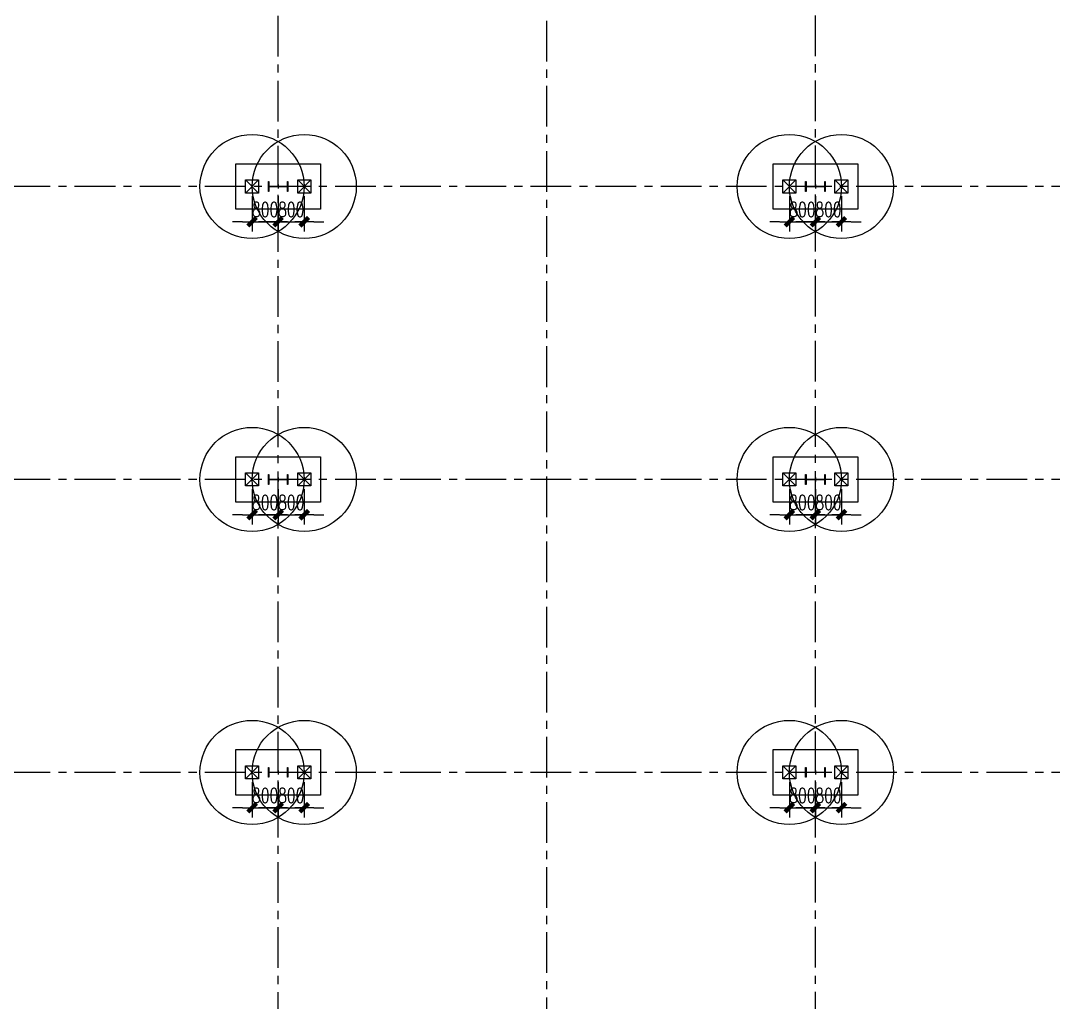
# Model space of a CAD drawing. Extents: x -1201378 to 2367219, y -619313 to 244905.
# Drawn here: x -740267 to -708551, y 184589 to 214747 of the extents above; entities that cross this region are included whole.
import ezdxf

# ---------------------------------------------------------------- set-up
doc = ezdxf.new("R2010")
doc.units = 0
doc.header["$LTSCALE"] = 1000
doc.linetypes.add('CENTER', pattern=[2, 1.25, -0.25, 0.25, -0.25])
doc.layers.get('0').update_dxf_attribs({"linetype": 'CONTINUOUS'})
doc.layers.get('Defpoints').update_dxf_attribs({"linetype": 'CONTINUOUS'})
for name, color, linetype, lineweight in [('S-axis', 111, 'CONTINUOUS', 0), ('S-col', 2, 'CONTINUOUS', 0), ('S-dote', 5, 'CENTER', 0), ('S-zhuang', 1, 'CONTINUOUS', 0)]:
    doc.layers.add(name, color=color, linetype=linetype, lineweight=lineweight)
for name, color, linetype in [('S-DIMZ', 115, 'CONTINUOUS'), ('S-DOTE1', 140, 'CENTER'), ('S-HATCH1-W', 252, 'CONTINUOUS')]:
    doc.layers.add(name, color=color, linetype=linetype)
doc.styles.add('SS1', font='tj-romans1.shx', dxfattribs={"width": 0.7, "bigfont": 'tj-hztxt1.shx'})
doc.dimstyles.new('S-150-ARCHI', dxfattribs={"dimscale": 150, "dimtxt": 3, "dimasz": 2, "dimexe": 2, "dimexo": 2, "dimgap": 1, "dimtad": 1, "dimdec": 0, "dimzin": 0, "dimdsep": 46, "dimtxsty": 'SS1', "dimblk1": 'TT', "dimblk2": 'TT', "dimsah": 1, "dimcen": 1, "dimclrd": 256, "dimclre": 256, "dimclrt": 256, "dimadec": 0, "dimazin": 0, "dimtfac": 1, "dimtdec": 0, "dimtix": 1, "dimtmove": 2, "dimatfit": 0, "dimldrblk": 'TT', "dimfxl": 2, "dimtolj": 1, "dimtzin": 0, "dimarcsym": 0})

# ---------------------------------------------------------------- blocks, each defined once
blk = doc.blocks.new('_FZH')
at = {"layer": 'S-col'}
blk.add_lwpolyline([(-0.375, -0.188), (-0.375, 0.187), (-0.36, 0.187), (-0.36, 0.005), (0.36, 0.005), (0.36, 0.187), (0.375, 0.187), (0.375, -0.188), (0.36, -0.188), (0.36, -0.005), (-0.36, -0.005), (-0.36, -0.188)], close=True, dxfattribs=at)
blk = doc.blocks.new('w4234324')
at = {"layer": 'S-col', "xscale": 800.0000000000005, "yscale": 800.0000000000005, "zscale": 800.0000000000005}
for p in [(-177454, 813820), (-160954, 813820), (-177454, 804820), (-160954, 804820), (-177454, 795820), (-160954, 795820)]:
    blk.add_blockref('_FZH', p, dxfattribs=at)
blk = doc.blocks.new('S-ZHUANG-400')
at = {"layer": 'S-zhuang'}
for p, q in [((200, -200), (-200, 200)), ((-200, -200), (200, 200))]:
    blk.add_line(p, q, dxfattribs=at)
blk.add_lwpolyline([(-200, 200), (200, 200), (200, -200), (-200, -200)], close=True, dxfattribs=at)
blk = doc.blocks.new('CT2')
at = {"layer": 'Defpoints'}
for centre in [(-193625, -186366), (-193625, -187966)]:
    blk.add_circle(centre, 1600, dxfattribs=at)
at = {"layer": 'S-DOTE1', "ltscale": 0.25}
for p, q in [((-193625, -187226), (-193625, -187106)), ((-193565, -187166), (-193685, -187166))]:
    blk.add_line(p, q, dxfattribs=at)
at = {"layer": 'S-HATCH1-W'}
blk.add_lwpolyline([(-194325, -185866), (-192925, -185866), (-192925, -188466), (-194325, -188466)], close=True, dxfattribs=at)
at = {"layer": 'S-zhuang'}
for p in [(-193625, -186366), (-193625, -187966)]:
    blk.add_blockref('S-ZHUANG-400', p, dxfattribs=at)
blk = doc.blocks.new('TT')
blk.add_line((-0.97, 0), (0.97, 0))
at = {"const_width": 0.45}
blk.add_lwpolyline([(-0.44, -0.44), (0.44, 0.44)], dxfattribs=at)
blk = doc.blocks.new('*D1025')
at = {"layer": 'Defpoints', "color": 0, "transparency": 16777216}
for p in [(-716658, 191652), (-715859, 191652), (-715859, 190569)]:
    blk.add_point(p, dxfattribs=at)
at = {"layer": 'S-DIMZ', "lineweight": -2, "transparency": 16777216}
for p, q in [((-716658, 191352), (-716658, 190269)), ((-715859, 191352), (-715859, 190269)), ((-716958, 190569), (-717258, 190569)), ((-716658, 190569), (-715859, 190569)), ((-715559, 190569), (-715259, 190569))]:
    blk.add_line(p, q, dxfattribs=at)
at = {"layer": 'S-DIMZ', "lineweight": -2, "transparency": 16777216, "xscale": 300, "yscale": 300, "zscale": 300}
blk.add_blockref('TT', (-716658, 190569), dxfattribs=at)
at = {"layer": 'S-DIMZ', "lineweight": -2, "transparency": 16777216, "xscale": 300, "yscale": 300, "zscale": 300, "rotation": 180}
blk.add_blockref('TT', (-715859, 190569), dxfattribs=at)
at = {"layer": 'S-DIMZ', "transparency": 16777216, "insert": (-716258, 190944), "char_height": 450, "attachment_point": 5, "style": 'SS1'}
blk.add_mtext('\\A1;800', dxfattribs=at)
blk = doc.blocks.new('*D1026')
at = {"layer": 'Defpoints', "color": 0, "transparency": 16777216}
for p in [(-715859, 191652), (-715058, 191652), (-715058, 190569)]:
    blk.add_point(p, dxfattribs=at)
at = {"layer": 'S-DIMZ', "lineweight": -2, "transparency": 16777216}
for p, q in [((-715859, 191352), (-715859, 190269)), ((-715058, 191352), (-715058, 190269)), ((-716159, 190569), (-716459, 190569)), ((-715859, 190569), (-715058, 190569)), ((-714758, 190569), (-714458, 190569))]:
    blk.add_line(p, q, dxfattribs=at)
at = {"layer": 'S-DIMZ', "lineweight": -2, "transparency": 16777216, "xscale": 300, "yscale": 300, "zscale": 300}
blk.add_blockref('TT', (-715859, 190569), dxfattribs=at)
at = {"layer": 'S-DIMZ', "lineweight": -2, "transparency": 16777216, "xscale": 300, "yscale": 300, "zscale": 300, "rotation": 180}
blk.add_blockref('TT', (-715058, 190569), dxfattribs=at)
at = {"layer": 'S-DIMZ', "transparency": 16777216, "insert": (-715458, 190944), "char_height": 450, "attachment_point": 5, "style": 'SS1'}
blk.add_mtext('\\A1;800', dxfattribs=at)
blk = doc.blocks.new('*D1027')
at = {"layer": 'Defpoints', "color": 0, "transparency": 16777216}
for p in [(-733158, 191652), (-732359, 191652), (-732359, 190569)]:
    blk.add_point(p, dxfattribs=at)
at = {"layer": 'S-DIMZ', "lineweight": -2, "transparency": 16777216}
for p, q in [((-733158, 191352), (-733158, 190269)), ((-732359, 191352), (-732359, 190269)), ((-733458, 190569), (-733758, 190569)), ((-733158, 190569), (-732359, 190569)), ((-732059, 190569), (-731759, 190569))]:
    blk.add_line(p, q, dxfattribs=at)
at = {"layer": 'S-DIMZ', "lineweight": -2, "transparency": 16777216, "xscale": 300, "yscale": 300, "zscale": 300}
blk.add_blockref('TT', (-733158, 190569), dxfattribs=at)
at = {"layer": 'S-DIMZ', "lineweight": -2, "transparency": 16777216, "xscale": 300, "yscale": 300, "zscale": 300, "rotation": 180}
blk.add_blockref('TT', (-732359, 190569), dxfattribs=at)
at = {"layer": 'S-DIMZ', "transparency": 16777216, "insert": (-732758, 190944), "char_height": 450, "attachment_point": 5, "style": 'SS1'}
blk.add_mtext('\\A1;800', dxfattribs=at)
blk = doc.blocks.new('*D1028')
at = {"layer": 'Defpoints', "color": 0, "transparency": 16777216}
for p in [(-732359, 191652), (-731558, 191652), (-731558, 190569)]:
    blk.add_point(p, dxfattribs=at)
at = {"layer": 'S-DIMZ', "lineweight": -2, "transparency": 16777216}
for p, q in [((-732359, 191352), (-732359, 190269)), ((-731558, 191352), (-731558, 190269)), ((-732659, 190569), (-732959, 190569)), ((-732359, 190569), (-731558, 190569)), ((-731258, 190569), (-730958, 190569))]:
    blk.add_line(p, q, dxfattribs=at)
at = {"layer": 'S-DIMZ', "lineweight": -2, "transparency": 16777216, "xscale": 300, "yscale": 300, "zscale": 300}
blk.add_blockref('TT', (-732359, 190569), dxfattribs=at)
at = {"layer": 'S-DIMZ', "lineweight": -2, "transparency": 16777216, "xscale": 300, "yscale": 300, "zscale": 300, "rotation": 180}
blk.add_blockref('TT', (-731558, 190569), dxfattribs=at)
at = {"layer": 'S-DIMZ', "transparency": 16777216, "insert": (-731958, 190944), "char_height": 450, "attachment_point": 5, "style": 'SS1'}
blk.add_mtext('\\A1;800', dxfattribs=at)
blk = doc.blocks.new('*D1035')
at = {"layer": 'Defpoints', "color": 0, "transparency": 16777216}
for p in [(-716658, 200652), (-715859, 200652), (-715859, 199569)]:
    blk.add_point(p, dxfattribs=at)
at = {"layer": 'S-DIMZ', "lineweight": -2, "transparency": 16777216}
for p, q in [((-716658, 200352), (-716658, 199269)), ((-715859, 200352), (-715859, 199269)), ((-716958, 199569), (-717258, 199569)), ((-716658, 199569), (-715859, 199569)), ((-715559, 199569), (-715259, 199569))]:
    blk.add_line(p, q, dxfattribs=at)
at = {"layer": 'S-DIMZ', "lineweight": -2, "transparency": 16777216, "xscale": 300, "yscale": 300, "zscale": 300}
blk.add_blockref('TT', (-716658, 199569), dxfattribs=at)
at = {"layer": 'S-DIMZ', "lineweight": -2, "transparency": 16777216, "xscale": 300, "yscale": 300, "zscale": 300, "rotation": 180}
blk.add_blockref('TT', (-715859, 199569), dxfattribs=at)
at = {"layer": 'S-DIMZ', "transparency": 16777216, "insert": (-716258, 199944), "char_height": 450, "attachment_point": 5, "style": 'SS1'}
blk.add_mtext('\\A1;800', dxfattribs=at)
blk = doc.blocks.new('*D1036')
at = {"layer": 'Defpoints', "color": 0, "transparency": 16777216}
for p in [(-715859, 200652), (-715058, 200652), (-715058, 199569)]:
    blk.add_point(p, dxfattribs=at)
at = {"layer": 'S-DIMZ', "lineweight": -2, "transparency": 16777216}
for p, q in [((-715859, 200352), (-715859, 199269)), ((-715058, 200352), (-715058, 199269)), ((-716159, 199569), (-716459, 199569)), ((-715859, 199569), (-715058, 199569)), ((-714758, 199569), (-714458, 199569))]:
    blk.add_line(p, q, dxfattribs=at)
at = {"layer": 'S-DIMZ', "lineweight": -2, "transparency": 16777216, "xscale": 300, "yscale": 300, "zscale": 300}
blk.add_blockref('TT', (-715859, 199569), dxfattribs=at)
at = {"layer": 'S-DIMZ', "lineweight": -2, "transparency": 16777216, "xscale": 300, "yscale": 300, "zscale": 300, "rotation": 180}
blk.add_blockref('TT', (-715058, 199569), dxfattribs=at)
at = {"layer": 'S-DIMZ', "transparency": 16777216, "insert": (-715458, 199944), "char_height": 450, "attachment_point": 5, "style": 'SS1'}
blk.add_mtext('\\A1;800', dxfattribs=at)
blk = doc.blocks.new('*D1037')
at = {"layer": 'Defpoints', "color": 0, "transparency": 16777216}
for p in [(-733158, 200652), (-732359, 200652), (-732359, 199569)]:
    blk.add_point(p, dxfattribs=at)
at = {"layer": 'S-DIMZ', "lineweight": -2, "transparency": 16777216}
for p, q in [((-733158, 200352), (-733158, 199269)), ((-732359, 200352), (-732359, 199269)), ((-733458, 199569), (-733758, 199569)), ((-733158, 199569), (-732359, 199569)), ((-732059, 199569), (-731759, 199569))]:
    blk.add_line(p, q, dxfattribs=at)
at = {"layer": 'S-DIMZ', "lineweight": -2, "transparency": 16777216, "xscale": 300, "yscale": 300, "zscale": 300}
blk.add_blockref('TT', (-733158, 199569), dxfattribs=at)
at = {"layer": 'S-DIMZ', "lineweight": -2, "transparency": 16777216, "xscale": 300, "yscale": 300, "zscale": 300, "rotation": 180}
blk.add_blockref('TT', (-732359, 199569), dxfattribs=at)
at = {"layer": 'S-DIMZ', "transparency": 16777216, "insert": (-732758, 199944), "char_height": 450, "attachment_point": 5, "style": 'SS1'}
blk.add_mtext('\\A1;800', dxfattribs=at)
blk = doc.blocks.new('*D1038')
at = {"layer": 'Defpoints', "color": 0, "transparency": 16777216}
for p in [(-732359, 200652), (-731558, 200652), (-731558, 199569)]:
    blk.add_point(p, dxfattribs=at)
at = {"layer": 'S-DIMZ', "lineweight": -2, "transparency": 16777216}
for p, q in [((-732359, 200352), (-732359, 199269)), ((-731558, 200352), (-731558, 199269)), ((-732659, 199569), (-732959, 199569)), ((-732359, 199569), (-731558, 199569)), ((-731258, 199569), (-730958, 199569))]:
    blk.add_line(p, q, dxfattribs=at)
at = {"layer": 'S-DIMZ', "lineweight": -2, "transparency": 16777216, "xscale": 300, "yscale": 300, "zscale": 300}
blk.add_blockref('TT', (-732359, 199569), dxfattribs=at)
at = {"layer": 'S-DIMZ', "lineweight": -2, "transparency": 16777216, "xscale": 300, "yscale": 300, "zscale": 300, "rotation": 180}
blk.add_blockref('TT', (-731558, 199569), dxfattribs=at)
at = {"layer": 'S-DIMZ', "transparency": 16777216, "insert": (-731958, 199944), "char_height": 450, "attachment_point": 5, "style": 'SS1'}
blk.add_mtext('\\A1;800', dxfattribs=at)
blk = doc.blocks.new('*D1045')
at = {"layer": 'Defpoints', "color": 0, "transparency": 16777216}
for p in [(-716658, 209652), (-715859, 209652), (-715859, 208569)]:
    blk.add_point(p, dxfattribs=at)
at = {"layer": 'S-DIMZ', "lineweight": -2, "transparency": 16777216}
for p, q in [((-716658, 209352), (-716658, 208269)), ((-715859, 209352), (-715859, 208269)), ((-716958, 208569), (-717258, 208569)), ((-716658, 208569), (-715859, 208569)), ((-715559, 208569), (-715259, 208569))]:
    blk.add_line(p, q, dxfattribs=at)
at = {"layer": 'S-DIMZ', "lineweight": -2, "transparency": 16777216, "xscale": 300, "yscale": 300, "zscale": 300}
blk.add_blockref('TT', (-716658, 208569), dxfattribs=at)
at = {"layer": 'S-DIMZ', "lineweight": -2, "transparency": 16777216, "xscale": 300, "yscale": 300, "zscale": 300, "rotation": 180}
blk.add_blockref('TT', (-715859, 208569), dxfattribs=at)
at = {"layer": 'S-DIMZ', "transparency": 16777216, "insert": (-716258, 208944), "char_height": 450, "attachment_point": 5, "style": 'SS1'}
blk.add_mtext('\\A1;800', dxfattribs=at)
blk = doc.blocks.new('*D1046')
at = {"layer": 'Defpoints', "color": 0, "transparency": 16777216}
for p in [(-715859, 209652), (-715058, 209652), (-715058, 208569)]:
    blk.add_point(p, dxfattribs=at)
at = {"layer": 'S-DIMZ', "lineweight": -2, "transparency": 16777216}
for p, q in [((-715859, 209352), (-715859, 208269)), ((-715058, 209352), (-715058, 208269)), ((-716159, 208569), (-716459, 208569)), ((-715859, 208569), (-715058, 208569)), ((-714758, 208569), (-714458, 208569))]:
    blk.add_line(p, q, dxfattribs=at)
at = {"layer": 'S-DIMZ', "lineweight": -2, "transparency": 16777216, "xscale": 300, "yscale": 300, "zscale": 300}
blk.add_blockref('TT', (-715859, 208569), dxfattribs=at)
at = {"layer": 'S-DIMZ', "lineweight": -2, "transparency": 16777216, "xscale": 300, "yscale": 300, "zscale": 300, "rotation": 180}
blk.add_blockref('TT', (-715058, 208569), dxfattribs=at)
at = {"layer": 'S-DIMZ', "transparency": 16777216, "insert": (-715458, 208944), "char_height": 450, "attachment_point": 5, "style": 'SS1'}
blk.add_mtext('\\A1;800', dxfattribs=at)
blk = doc.blocks.new('*D1047')
at = {"layer": 'Defpoints', "color": 0, "transparency": 16777216}
for p in [(-733158, 209652), (-732359, 209652), (-732359, 208569)]:
    blk.add_point(p, dxfattribs=at)
at = {"layer": 'S-DIMZ', "lineweight": -2, "transparency": 16777216}
for p, q in [((-733158, 209352), (-733158, 208269)), ((-732359, 209352), (-732359, 208269)), ((-733458, 208569), (-733758, 208569)), ((-733158, 208569), (-732359, 208569)), ((-732059, 208569), (-731759, 208569))]:
    blk.add_line(p, q, dxfattribs=at)
at = {"layer": 'S-DIMZ', "lineweight": -2, "transparency": 16777216, "xscale": 300, "yscale": 300, "zscale": 300}
blk.add_blockref('TT', (-733158, 208569), dxfattribs=at)
at = {"layer": 'S-DIMZ', "lineweight": -2, "transparency": 16777216, "xscale": 300, "yscale": 300, "zscale": 300, "rotation": 180}
blk.add_blockref('TT', (-732359, 208569), dxfattribs=at)
at = {"layer": 'S-DIMZ', "transparency": 16777216, "insert": (-732758, 208944), "char_height": 450, "attachment_point": 5, "style": 'SS1'}
blk.add_mtext('\\A1;800', dxfattribs=at)
blk = doc.blocks.new('*D1048')
at = {"layer": 'Defpoints', "color": 0, "transparency": 16777216}
for p in [(-732359, 209652), (-731558, 209652), (-731558, 208569)]:
    blk.add_point(p, dxfattribs=at)
at = {"layer": 'S-DIMZ', "lineweight": -2, "transparency": 16777216}
for p, q in [((-732359, 209352), (-732359, 208269)), ((-731558, 209352), (-731558, 208269)), ((-732659, 208569), (-732959, 208569)), ((-732359, 208569), (-731558, 208569)), ((-731258, 208569), (-730958, 208569))]:
    blk.add_line(p, q, dxfattribs=at)
at = {"layer": 'S-DIMZ', "lineweight": -2, "transparency": 16777216, "xscale": 300, "yscale": 300, "zscale": 300}
blk.add_blockref('TT', (-732359, 208569), dxfattribs=at)
at = {"layer": 'S-DIMZ', "lineweight": -2, "transparency": 16777216, "xscale": 300, "yscale": 300, "zscale": 300, "rotation": 180}
blk.add_blockref('TT', (-731558, 208569), dxfattribs=at)
at = {"layer": 'S-DIMZ', "transparency": 16777216, "insert": (-731958, 208944), "char_height": 450, "attachment_point": 5, "style": 'SS1'}
blk.add_mtext('\\A1;800', dxfattribs=at)
blk = doc.blocks.new('1#轴网')
at = {"layer": 'S-dote'}
for p, q in [((-132358.5, 19024), (-132358.5, 124689.3)), ((-124108.5, 18867), (-124108.5, 124689.3)), ((-115858.5, 19033.1), (-115858.5, 124689.3)), ((-99358.5, 97027), (-216950.7, 97027)), ((-99358.5, 88027), (-216950.7, 88027)), ((-99358.5, 79027), (-216950.7, 79027))]:
    blk.add_line(p, q, dxfattribs=at)

msp = doc.modelspace()

# ---------------------------------------------------------------- block references
at = {"layer": 'S-axis'}
msp.add_blockref('1#轴网', (-600000, 112624.8), dxfattribs=at)
at = {"layer": 'S-col'}
msp.add_blockref('w4234324', (-554904.3, -604168.2), dxfattribs=at)
at = {"layer": 'S-zhuang', "rotation": 90}
for p in [(-919524.7, 403276.6), (-903024.7, 403276.6), (-919524.7, 394276.6), (-903024.7, 394276.6), (-919524.7, 385276.6), (-903024.7, 385276.6)]:
    msp.add_blockref('CT2', p, dxfattribs=at)

# ---------------------------------------------------------------- dimensions: what is measured, and where the dimension line sits
at = {"layer": 'S-DIMZ'}
for base, p1, p2, picture, middle in [((-732358.5, 208569), (-733158.5, 209651.8), (-732358.5, 209651.8), '*D1047', (-732758.5, 208944)), ((-731558.5, 208569), (-732358.5, 209651.8), (-731558.5, 209651.8), '*D1048', (-731958.5, 208944)), ((-715858.5, 208569), (-716658.5, 209651.8), (-715858.5, 209651.8), '*D1045', (-716258.5, 208944)), ((-715058.5, 208569), (-715858.5, 209651.8), (-715058.5, 209651.8), '*D1046', (-715458.5, 208944)), ((-732358.5, 199569), (-733158.5, 200651.8), (-732358.5, 200651.8), '*D1037', (-732758.5, 199944)), ((-731558.5, 199569), (-732358.5, 200651.8), (-731558.5, 200651.8), '*D1038', (-731958.5, 199944)), ((-715858.5, 199569), (-716658.5, 200651.8), (-715858.5, 200651.8), '*D1035', (-716258.5, 199944)), ((-715058.5, 199569), (-715858.5, 200651.8), (-715058.5, 200651.8), '*D1036', (-715458.5, 199944)), ((-732358.5, 190569), (-733158.5, 191651.8), (-732358.5, 191651.8), '*D1027', (-732758.5, 190944)), ((-731558.5, 190569), (-732358.5, 191651.8), (-731558.5, 191651.8), '*D1028', (-731958.5, 190944)), ((-715858.5, 190569), (-716658.5, 191651.8), (-715858.5, 191651.8), '*D1025', (-716258.5, 190944)), ((-715058.5, 190569), (-715858.5, 191651.8), (-715058.5, 191651.8), '*D1026', (-715458.5, 190944))]:
    dim = msp.add_linear_dim(base=base, p1=p1, p2=p2, dimstyle='S-150-ARCHI', override={"dimexo": 2}, dxfattribs=at)
    dim.commit()
    dim.dimension.update_dxf_attribs({"geometry": picture, "text_midpoint": middle})

doc.saveas('drawing.dxf')
